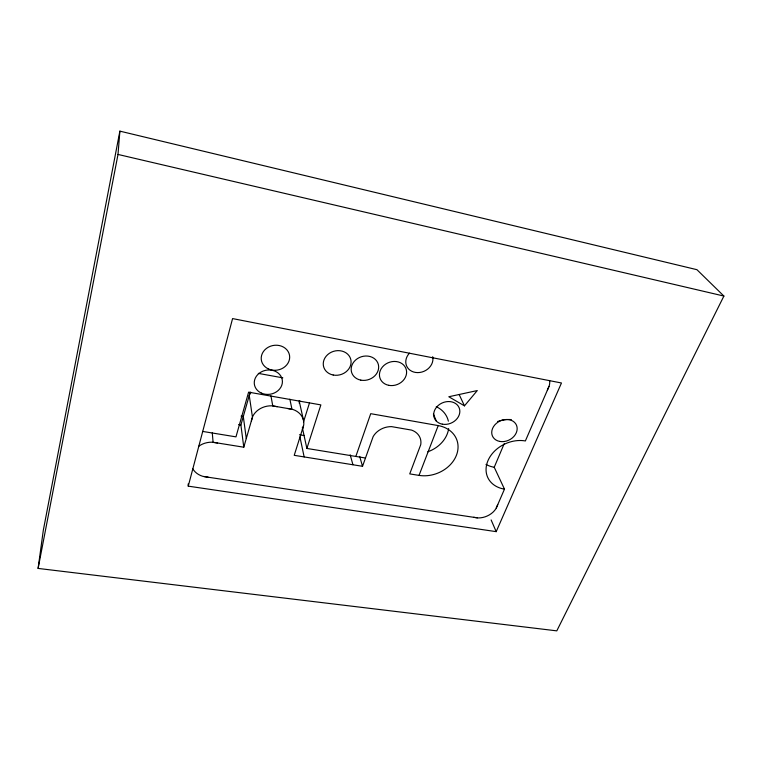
<?xml version="1.0" encoding="UTF-8"?>
<svg xmlns="http://www.w3.org/2000/svg" width="762" height="762" viewBox="0 0 762 762"><rect width="100%" height="100%" fill="white"/><g stroke="black" fill="none" stroke-linecap="round" stroke-linejoin="round"><path stroke-width="1.14" d="M38.1 568.423L118.005 154.438L119.882 131.14L696.944 269.691L723.9 296.056L556.793 630.86L38.1 568.423L43.301 530.342L119.882 131.14M251.336 420.976L252.841 416.166A18.907 15.907 -9.6 0 1 271.605 405.803L277.235 406.679M188.252 486.146L232.572 318.583L561.47 382.991L496.195 531.647L188.252 486.146L188.147 483.965M212.284 432.911L213.093 442.274L243.783 447.208L240.897 424.996L250.222 392.087M243.783 447.208L252.451 417.119L249.25 395.526L249.622 394.592A18.317 15.602 -9.2 0 1 250.955 392.401M299.152 403.088L299.847 400.841M303.495 421.967L309.505 402.879M303.552 425.787L294.227 455.324L362.531 466.306L373.142 436.597A18.202 14.935 -18.6 0 1 391.563 426.625L411.604 430.111A18.136 14.811 -19.4 0 1 420.738 444.684L409.737 473.897L419.033 475.393A30.347 24.546 -20.9 0 0 456.467 455.181A30.347 24.546 -20.9 0 0 438.217 425.587L370.723 413.68L355.835 456.438M365.465 458.01L306.876 448.447L320.859 404.898L248.602 392.154L235.972 436.864L202.492 431.397M497.748 504.663L495.852 508.816A17.259 13.335 -22.2 0 1 478.441 517.941L473.64 517.303M419.033 475.393L438.217 425.587M302.362 429.568L303.752 424.815A18.812 15.792 -10.8 0 0 293.046 409.527L287.522 408.47M496.3 507.997L504.482 489.137L494.233 467.258L504.234 443.608M549.002 386.448L525.37 440.95A29.708 23.222 -25.1 0 0 488.032 460.505A29.708 23.222 -25.1 0 0 504.482 489.137M547.364 390.22L549.316 385.477A18.517 14.973 -29.2 0 0 549.669 380.667M464.458 405.851L477.269 390.563L448.789 396.754L464.458 405.851L459.172 394.535M208.236 477.222L202.702 476.298A18.821 15.431 -5.3 0 1 192.653 468.592M203.797 476.555L477.45 517.874M238.611 424.615L240.897 424.996M299.456 434.769L304.086 435.54M241.087 416.128L243.307 416.5L246.278 438.55M258.328 373.39L282.835 377.847M217.599 442.998L211.931 442.189A18.86 15.497 -5.3 0 0 198.511 446.418M118.005 154.438L723.9 296.056M491.128 519.941L496.195 531.647M433.397 414.004L436.464 421.376M359.664 456.371L362.531 466.306M350.187 454.819L352.939 464.763M299.152 400.802L303.419 420.005M302.333 427.606L306.876 448.447M299.933 436.978L304.152 456.924M289.855 399.155L291.96 409.242L272.758 405.908L270.939 395.811M494.233 467.258A28.832 22.879 -25.3 0 1 485.994 464.391M497.662 421.481A28.832 22.879 -25.3 0 1 511.245 419.576M448.647 428.615A29.432 24.146 -21 0 1 427.806 451.79M436.255 406.679A29.432 24.146 -21 0 1 448.37 421.176M432.692 356.711A13.897 11.83 -23.6 0 1 415.566 372.447A13.897 11.83 -23.6 0 1 409.48 353.158M499.796 441.436A13.173 10.525 -25.8 0 0 517.027 427.034A13.173 10.525 -25.8 0 0 496.519 423.243A13.173 10.525 -25.8 0 0 499.796 441.436M442.351 424.177A13.421 11.02 -23.3 0 0 459.638 409.365A13.421 11.02 -23.3 0 0 438.331 405.384A13.421 11.02 -23.3 0 0 442.351 424.177M388.763 385.324A13.84 11.792 -21 0 0 406.327 369.808A13.84 11.792 -21 0 0 383.962 365.427A13.84 11.792 -21 0 0 388.763 385.324M360.788 380.133A13.945 11.982 -18.7 0 0 378.343 364.465A13.945 11.982 -18.7 0 0 355.616 360.016A13.945 11.982 -18.7 0 0 360.788 380.133M333.185 375.018A14.059 12.173 -16.3 0 0 350.72 359.197A14.059 12.173 -16.3 0 0 327.622 354.673A14.059 12.173 -16.3 0 0 333.185 375.018M261.347 393.087A14.135 12.173 -9.3 0 0 282.416 381.552A14.135 12.173 -9.3 0 0 261.233 371.942A14.135 12.173 -9.3 0 0 261.347 393.087M268.338 368.903A14.297 12.487 -10 0 0 289.684 357.159A14.297 12.487 -10 0 0 268.3 347.205A14.297 12.487 -10 0 0 268.338 368.903"/></g></svg>
